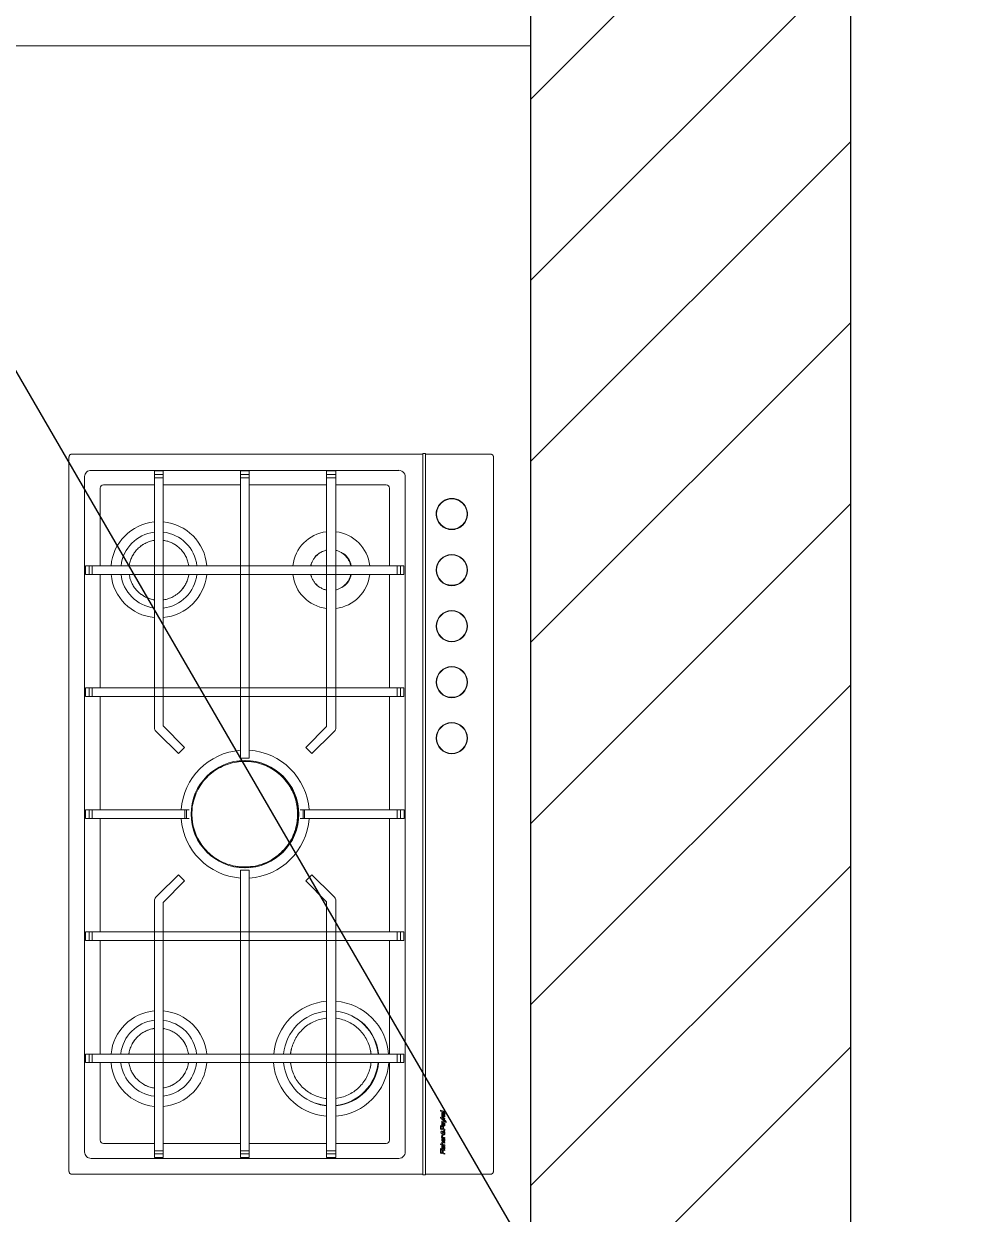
# Model space of a CAD drawing. Header units: millimetres. Extents: x 1680 to 166026, y 35966 to 91121.
# Drawn here: x 103136 to 104306, y 46859 to 48347 of the extents above; entities that cross this region are included whole.
import ezdxf

# ---------------------------------------------------------------- set-up
doc = ezdxf.new("R2010")
doc.units = ezdxf.units.MM
doc.linetypes.add('IMPORT-ACAD_ISO03W100', pattern=[762, 304.8, -457.2])
for name, color, linetype, lineweight in [('A-DETL-THIN', 151, 'Continuous', 18), ('A-GENM', 13, 'Continuous', 18), ('A-WALL', 255, 'Continuous', 18), ('A-WALL-PATT', 111, 'Continuous', 50), ('M-EQPM', 50, 'Continuous', 18)]:
    doc.layers.add(name, color=color, linetype=linetype, lineweight=lineweight)

# ---------------------------------------------------------------- blocks, each defined once
blk = doc.blocks.new('Generic Models 13 - Generic Models 1-333860-mebel yerləşmə planı')
at = {"layer": 'A-GENM', "color": 253, "linetype": 'IMPORT-ACAD_ISO03W100'}
blk.add_line((33844.5, -11569.8), (33224.5, -11569.8), dxfattribs=at)
blk = doc.blocks.new('BAr2 - BAr-333895-mebel yerləşmə planı')
at = {"layer": 'A-GENM', "color": 253, "linetype": 'IMPORT-ACAD_ISO03W100'}
blk.add_line((31544.5, -11569.8), (33844.5, -11569.8), dxfattribs=at)

msp = doc.modelspace()

# ---------------------------------------------------------------- hatches: boundary and pattern name
at = {"layer": 'A-WALL-PATT', "lineweight": 18}
h = msp.add_hatch(dxfattribs=at)
h.set_pattern_fill('FP_1', color=256, style=0, pattern_type=2)
h.set_pattern_definition([(45, (69924.02, 59888.87), (-113.1371, 113.1371), [])])
h.paths.add_polyline_path([(104168.5, 45899.1), (104168.5, 66299.1), (103768.5, 66299.1), (103768.5, 45899.1)], flags=0)

# ---------------------------------------------------------------- linework, layer by layer
at = {"ltscale": 20}
msp.add_line((86434.5, 76695), (110053.6, 35966.4), dxfattribs=at)
at = {"layer": 'A-DETL-THIN'}
msp.add_line((96908.5, 48319.1), (103768.5, 48319.1), dxfattribs=at)
at = {"layer": 'A-GENM', "color": 253, "linetype": 'IMPORT-ACAD_ISO03W100'}
for p, q in [((103661.6, 46987.7), (103656.4, 46989.1)), ((103656.4, 46989.1), (103656.4, 46988)), ((103656.4, 46988), (103661.6, 46986.6)), ((103661.6, 46986.6), (103661.6, 46987.7)), ((103656.4, 46980.4), (103659.3, 46979.6)), ((103656.4, 46979.4), (103656.4, 46980.4)), ((103656.4, 46979.4), (103661.6, 46978.1)), ((103658, 46982.9), (103659.7, 46980.9)), ((103658, 46981.5), (103658, 46982.9)), ((103659.3, 46980.1), (103658, 46981.5)), ((103661.9, 46976.5), (103658, 46978.8)), ((103658, 46978.8), (103658, 46977.7)), ((103661.1, 46975.9), (103658, 46977.7)), ((103661.1, 46975.9), (103658, 46975.6)), ((103658, 46975.6), (103658, 46974.4)), ((103658, 46974.4), (103661.5, 46974.9)), ((103659.8, 46972.8), (103658.9, 46973)), ((103661.6, 46973.5), (103659.1, 46974.1)), ((103659.3, 46980.1), (103659.3, 46979.6)), ((103659.4, 46985.6), (103659.4, 46983.6)), ((103659.7, 46980.9), (103661.6, 46982.3)), ((103660, 46983.5), (103660, 46986.5)), ((103661.6, 46980.9), (103660, 46980.2)), ((103660, 46979.4), (103660, 46980.2)), ((103661.6, 46979), (103660, 46979.4)), ((103660.5, 46986.6), (103660.5, 46985.4)), ((103661.6, 46972.4), (103660.8, 46972.7)), ((103661.5, 46974.9), (103661.5, 46975.9)), ((103661.6, 46982.3), (103661.6, 46980.9)), ((103661.6, 46978.1), (103661.6, 46979)), ((103661.6, 46972.4), (103661.6, 46973.5)), ((103662.6, 46974.1), (103663.4, 46973.9)), ((103656.4, 46965.5), (103656.4, 46969)), ((103661.6, 46964.1), (103656.4, 46965.5)), ((103657.2, 46966.5), (103657.2, 46968.1)), ((103657.2, 46966.5), (103659.1, 46966)), ((103658.9, 46970.2), (103658.9, 46971.3)), ((103659, 46961), (103660.2, 46962.4)), ((103659.1, 46966), (103659.1, 46967.8)), ((103660.7, 46962.1), (103659.2, 46960.2)), ((103659.4, 46957.1), (103659.4, 46958.1)), ((103659.5, 46962.6), (103659.7, 46963.4)), ((103659.7, 46963.4), (103660.6, 46962.9)), ((103659.9, 46965.8), (103659.9, 46967.8)), ((103661.6, 46965.3), (103659.9, 46965.8)), ((103660.6, 46962.9), (103661.2, 46963.8)), ((103661.7, 46963.3), (103661, 46962.6)), ((103661.2, 46963.8), (103661.7, 46963.3)), ((103661.6, 46964.1), (103661.6, 46965.3)), ((103658.6, 46946.7), (103656.4, 46947.3)), ((103656.4, 46947.3), (103656.4, 46946.2)), ((103656.4, 46946.2), (103661.6, 46944.8)), ((103658.5, 46955.9), (103657.7, 46956.2)), ((103657.7, 46955), (103657.7, 46956.2)), ((103657.7, 46955), (103661.6, 46954)), ((103661.6, 46948.9), (103658.6, 46949.7)), ((103658.9, 46944.1), (103658.9, 46945)), ((103661.6, 46955.1), (103659.4, 46955.7)), ((103659.4, 46953), (103659.4, 46951)), ((103661.6, 46945.9), (103659.4, 46946.5)), ((103659.8, 46948.3), (103661.6, 46947.8)), ((103660, 46950.9), (103660, 46954)), ((103660.5, 46954), (103660.5, 46952.8)), ((103661.6, 46954), (103661.6, 46955.1)), ((103661.6, 46947.8), (103661.6, 46948.9)), ((103661.6, 46945.9), (103661.6, 46944.8)), ((103657.1, 46941), (103656.4, 46941.2)), ((103656.4, 46941.2), (103656.4, 46940.1)), ((103657.1, 46939.9), (103656.4, 46940.1)), ((103657.2, 46939.5), (103656.4, 46939.8)), ((103656.4, 46939.8), (103656.4, 46935.5)), ((103656.4, 46935.5), (103661.6, 46934.1)), ((103657.1, 46939.9), (103657.1, 46941)), ((103657.2, 46936.5), (103657.2, 46939.5)), ((103658.6, 46936.1), (103657.2, 46936.5)), ((103661.6, 46939.8), (103658, 46940.8)), ((103658, 46940.8), (103658, 46939.7)), ((103658, 46939.7), (103661.6, 46938.7)), ((103659.5, 46938.8), (103658.6, 46939)), ((103658.6, 46939), (103658.6, 46936.1)), ((103659.5, 46935.9), (103659.5, 46938.8)), ((103661.6, 46935.3), (103659.5, 46935.9)), ((103660.5, 46940.5), (103660.6, 46941.3)), ((103661.6, 46938.7), (103661.6, 46939.8)), ((103661.6, 46934.1), (103661.6, 46935.3))]:
    msp.add_line(p, q, dxfattribs=at)
for centre, radius, start, end in [((103659.9, 46972.2), 1.3, 139.1601, 220.8399), ((103658.7, 46958.5), 4.21, 69.5508, 78.8631), ((103659.9, 46948.2), 2.01, 131.3857, 228.5902), ((103659.6, 46947.4), 0.923, 75.1576, 255.1697), ((103659.9, 46942.3), 1.23, 304.3054, 353.6946)]:
    msp.add_arc(centre, radius, start, end, dxfattribs=at)
for points, knots in [([(103660, 46986.5), (103659.5, 46986.7), (103658.9, 46986.8), (103658.5, 46986.7), (103658.1, 46986.5), (103658, 46986), (103657.9, 46985.4), (103657.9, 46984.6), (103658, 46984), (103658.2, 46983.3), (103658.5, 46982.9), (103659.2, 46982.6), (103660.1, 46982.3), (103660.9, 46982.3), (103661.4, 46982.6), (103661.7, 46983.6), (103661.7, 46984.7), (103661.5, 46985.6), (103661.1, 46986.1)], [0, 0, 0, 0, 0.00166687, 0.00324154, 0.00470737, 0.00639344, 0.00848995, 0.01073866, 0.01299825, 0.01500779, 0.01717043, 0.01959079, 0.02231519, 0.02485556, 0.02761068, 0.03065733, 0.03407159, 0.03697849, 0.03697849, 0.03697849, 0.03697849]), ([(103658.9, 46970.2), (103658.3, 46970.5), (103658, 46971.3), (103657.9, 46972.1), (103657.9, 46973), (103658.1, 46973.7), (103658.4, 46974.1), (103659.1, 46974.1)], [0, 0, 0, 0, 0.00260323, 0.0054598, 0.00812035, 0.01044851, 0.01262372, 0.01262372, 0.01262372, 0.01262372]), ([(103659.4, 46983.6), (103659.1, 46983.7), (103658.9, 46983.8), (103658.6, 46984), (103658.5, 46984.6), (103658.5, 46985.1), (103658.6, 46985.4), (103658.7, 46985.6), (103659, 46985.7), (103659.4, 46985.6)], [0, 0, 0, 0, 0.000995007, 0.002217353, 0.003706201, 0.005198005, 0.006421845, 0.007462705, 0.008554105, 0.008554105, 0.008554105, 0.008554105]), ([(103660.8, 46972.7), (103661.2, 46972.4), (103661.5, 46972.1), (103661.6, 46971.5), (103661.7, 46970.7), (103661.6, 46970), (103661.3, 46969.6), (103660.8, 46969.4), (103660.1, 46969.6), (103659.7, 46970.1), (103659.4, 46970.7), (103659.4, 46971.5), (103659.4, 46972.4), (103659.8, 46972.8)], [0, 0, 0, 0, 0.00170615, 0.00368087, 0.00594742, 0.00812611, 0.01007486, 0.01202866, 0.01403738, 0.01622946, 0.01846476, 0.0210453, 0.02347376, 0.02347376, 0.02347376, 0.02347376]), ([(103660, 46972.4), (103659.9, 46971.8), (103660, 46971.2), (103660.2, 46970.8), (103660.5, 46970.6), (103660.9, 46970.8)], [0, 0, 0, 0, 0.001810254, 0.003412592, 0.004892411, 0.004892411, 0.004892411, 0.004892411]), ([(103660, 46983.5), (103660.4, 46983.3), (103660.7, 46983.4), (103660.9, 46983.6), (103661, 46984.2), (103661, 46984.8), (103660.7, 46985.3), (103660.5, 46985.4)], [0, 0, 0, 0, 0.001208462, 0.00259624, 0.004317218, 0.006253082, 0.007770716, 0.007770716, 0.007770716, 0.007770716]), ([(103660.9, 46970.8), (103661.3, 46971.7), (103660.9, 46972.4), (103660.3, 46972.7), (103660, 46972.4)], [0, 0, 0, 0, 0.002638041, 0.004708433, 0.004708433, 0.004708433, 0.004708433]), ([(103659.9, 46967.8), (103659.9, 46968.8), (103659.6, 46969.5), (103658.9, 46970), (103658.1, 46970.3), (103657.3, 46970.4), (103656.5, 46970.2), (103656.4, 46969)], [0, 0, 0, 0, 0.00280013, 0.00553078, 0.00834397, 0.01105808, 0.0140877, 0.0140877, 0.0140877, 0.0140877]), ([(103659, 46961), (103659, 46961.4), (103658.9, 46961.8), (103658.8, 46962.3), (103658.7, 46962.7), (103658.3, 46963), (103657.7, 46963.1), (103657.4, 46963.1), (103657.1, 46962.9), (103657, 46962.6), (103656.9, 46962.1), (103656.9, 46961.6), (103656.9, 46960.9), (103657.1, 46960.4), (103657.3, 46959.9), (103657.8, 46959.6), (103658.2, 46959.5), (103658.8, 46959.7), (103658.9, 46959.8), (103659, 46959.5), (103659.2, 46958.9), (103659.5, 46958.6), (103660, 46958.3)], [0, 0, 0, 0, 0.00144273, 0.00284938, 0.00433764, 0.00595354, 0.00743504, 0.00882402, 0.00991654, 0.01127461, 0.01282509, 0.01471409, 0.01664894, 0.01856912, 0.02033644, 0.02195907, 0.0237296, 0.02512356, 0.0264622, 0.02766896, 0.02925245, 0.03107374, 0.03107374, 0.03107374, 0.03107374]), ([(103657.2, 46968.1), (103657.3, 46968.7), (103657.5, 46969), (103657.8, 46969), (103658.3, 46968.9), (103659.1, 46968.7), (103659.1, 46967.8)], [0, 0, 0, 0, 0.001357423, 0.002620336, 0.004375869, 0.006732232, 0.006732232, 0.006732232, 0.006732232]), ([(103658.5, 46955.9), (103658.2, 46956.4), (103658, 46957), (103658, 46957.7), (103658.5, 46958.2), (103659, 46958.2), (103659.4, 46958.1)], [0, 0, 0, 0, 0.002147923, 0.004368067, 0.006386307, 0.008117093, 0.008117093, 0.008117093, 0.008117093]), ([(103659.4, 46955.7), (103659, 46955.8), (103658.7, 46956.3), (103658.7, 46956.6), (103658.7, 46956.9), (103659, 46957.1), (103659.4, 46957.1)], [0, 0, 0, 0, 0.001428068, 0.002743462, 0.003918682, 0.005082479, 0.005082479, 0.005082479, 0.005082479]), ([(103659.2, 46960.2), (103659.3, 46959.7), (103659.4, 46959.4), (103659.6, 46959.2), (103660.1, 46959), (103660.5, 46958.9), (103660.8, 46958.9), (103661.1, 46959.1), (103661.2, 46959.4), (103661.3, 46960.4), (103661.2, 46961.8), (103660.7, 46962.1)], [0, 0, 0, 0, 0.00130303, 0.0025985, 0.00399029, 0.00529574, 0.00638137, 0.00741962, 0.00927282, 0.01228446, 0.01551349, 0.01551349, 0.01551349, 0.01551349]), ([(103660, 46958.3), (103661.1, 46958.2), (103661.4, 46958.5), (103661.6, 46959), (103661.7, 46959.7), (103661.7, 46960.7), (103661.5, 46961.9), (103661, 46962.6)], [0, 0, 0, 0, 0.00222857, 0.00410109, 0.00650482, 0.00970937, 0.01299067, 0.01299067, 0.01299067, 0.01299067]), ([(103658.9, 46945), (103658.6, 46945), (103658.3, 46945), (103658.1, 46944.9), (103657.9, 46944.5), (103657.8, 46944.1), (103657.8, 46943.3), (103657.9, 46942.4), (103658, 46941.9), (103658.1, 46941.5), (103658.4, 46941.2), (103658.8, 46941), (103659.1, 46940.9)], [0, 0, 0, 0, 0.000936, 0.00197209, 0.00313911, 0.00490782, 0.00721327, 0.00961908, 0.01158004, 0.01304748, 0.01442254, 0.01570319, 0.01570319, 0.01570319, 0.01570319]), ([(103660, 46954), (103659.5, 46954.1), (103658.9, 46954.2), (103658.5, 46954.1), (103658.1, 46953.9), (103658, 46953.4), (103657.9, 46952.8), (103657.9, 46952), (103658, 46951.4), (103658.2, 46950.8), (103658.5, 46950.3), (103659.2, 46950), (103660.1, 46949.7), (103660.9, 46949.7), (103661.4, 46950), (103661.7, 46951), (103661.7, 46952.1), (103661.5, 46953), (103661.1, 46953.5)], [0, 0, 0, 0, 0.00166687, 0.00324154, 0.00470737, 0.00639344, 0.00848995, 0.01073866, 0.01299825, 0.01500779, 0.01717043, 0.01959079, 0.02231519, 0.02485556, 0.02761068, 0.03065733, 0.03407159, 0.03697849, 0.03697849, 0.03697849, 0.03697849]), ([(103659.4, 46951), (103659.1, 46951.1), (103658.9, 46951.2), (103658.6, 46951.5), (103658.5, 46952), (103658.5, 46952.5), (103658.6, 46952.8), (103658.7, 46953.1), (103659, 46953.1), (103659.4, 46953)], [0, 0, 0, 0, 0.000995007, 0.002217353, 0.003706201, 0.005198005, 0.006421845, 0.007462705, 0.008554105, 0.008554105, 0.008554105, 0.008554105]), ([(103660.5, 46940.5), (103660.8, 46940.4), (103661.1, 46940.4), (103661.3, 46940.6), (103661.5, 46941), (103661.6, 46941.9), (103661.6, 46942.9), (103661.6, 46943.8), (103661.1, 46944.5), (103660.4, 46944.8), (103659.8, 46944.8), (103659.5, 46944.2), (103659.3, 46943), (103659.3, 46942.2), (103659.1, 46941.9), (103658.7, 46942), (103658.5, 46942.6), (103658.5, 46943.4), (103658.9, 46944.1)], [0, 0, 0, 0, 0.00101555, 0.00209891, 0.00386504, 0.0063921, 0.00949688, 0.01255713, 0.01531814, 0.01770141, 0.01985043, 0.02252504, 0.025385, 0.02802835, 0.02978801, 0.03140332, 0.03339126, 0.03577395, 0.03577395, 0.03577395, 0.03577395]), ([(103659.1, 46940.9), (103659.5, 46940.8), (103659.7, 46940.9), (103659.9, 46941.1), (103660, 46941.5), (103660.1, 46942), (103660.1, 46942.6), (103660.2, 46943.2), (103660.2, 46943.4), (103660.5, 46943.5), (103660.8, 46943.5), (103661, 46943.2), (103661.1, 46942.9), (103661.1, 46942.2)], [0, 0, 0, 0, 0.00103198, 0.00202846, 0.00340252, 0.00511232, 0.0070196, 0.0085608, 0.00974536, 0.01062946, 0.01164759, 0.01272299, 0.01426813, 0.01426813, 0.01426813, 0.01426813]), ([(103660, 46950.9), (103660.4, 46950.8), (103660.7, 46950.8), (103660.9, 46951), (103661, 46951.6), (103661, 46952.2), (103660.7, 46952.7), (103660.5, 46952.8)], [0, 0, 0, 0, 0.001208462, 0.00259624, 0.004317218, 0.006253082, 0.007770716, 0.007770716, 0.007770716, 0.007770716])]:
    msp.add_open_spline(points, degree=3, knots=knots, dxfattribs=at)
for points, degree in [([(103661.1, 46986.1), (103660.5, 46986.6)], 1), ([(103662.1, 46975.3), (103661.5, 46975.9)], 1), ([(103663.4, 46973.9), (103663.4, 46974.8), (103663, 46975.8), (103661.9, 46976.5)], 3), ([(103662.6, 46974.1), (103662.6, 46974.6), (103662.1, 46975.3)], 2), ([(103661.1, 46953.5), (103660.5, 46954)], 1)]:
    msp.add_open_spline(points, degree=degree, dxfattribs=at)
at = {"layer": 'A-WALL', "lineweight": 30}
for p, q in [((104168.5, 45499.1), (104168.5, 66699.1)), ((103768.5, 57039.1), (103768.5, 45899.1))]:
    msp.add_line(p, q, dxfattribs=at)
at = {"layer": 'M-EQPM'}
for p, q in [((103192.4, 47805.1), (103192.4, 46913.1)), ((103634.4, 47809.1), (103196.4, 47809.1)), ((103637.4, 47809.6), (103634.4, 47809.6)), ((103634.4, 47809.6), (103637.4, 47809.6)), ((103634.4, 47808.9), (103634.4, 47809.6)), ((103634.4, 47809.1), (103634.4, 47808.9)), ((103634.4, 47808.9), (103634.4, 47808.1)), ((103634.4, 47808.1), (103634.4, 46910.1)), ((103637.4, 47809.6), (103637.4, 47808.9)), ((103718.4, 47809.1), (103637.4, 47809.1)), ((103637.4, 47808.9), (103637.4, 47809.1)), ((103637.4, 47808.1), (103637.4, 47808.9)), ((103637.4, 46910.1), (103637.4, 47808.1)), ((103722.4, 46913.1), (103722.4, 47805.1)), ((103211.9, 47781), (103211.9, 46936.9)), ((103604.3, 47788.7), (103220.1, 47788.7)), ((103299, 47783.4), (103299, 47788)), ((103309.9, 47788), (103299, 47788)), ((103299, 47779.5), (103299, 47783.4)), ((103309.9, 47783.4), (103299, 47783.4)), ((103299, 47779.5), (103299, 47467.1)), ((103309.9, 47779.5), (103299, 47779.5)), ((103309.9, 47788), (103309.9, 47783.4)), ((103309.9, 47783.4), (103309.9, 47779.5)), ((103309.9, 47477.1), (103309.9, 47779.5)), ((103406.5, 47783.4), (103406.5, 47788)), ((103417.4, 47788), (103406.5, 47788)), ((103406.5, 47779.5), (103406.5, 47783.4)), ((103417.4, 47783.4), (103406.5, 47783.4)), ((103406.5, 47429.1), (103406.5, 47779.5)), ((103417.4, 47779.5), (103406.5, 47779.5)), ((103417.4, 47788), (103417.4, 47783.4)), ((103417.4, 47783.4), (103417.4, 47779.5)), ((103417.4, 47779.5), (103417.4, 47429.1)), ((103514, 47783.4), (103514, 47788)), ((103525.6, 47788), (103514, 47788)), ((103514, 47779.5), (103514, 47783.4)), ((103525.6, 47783.4), (103514, 47783.4)), ((103525.6, 47779.5), (103514, 47779.5)), ((103514, 47779.5), (103514, 47477.1)), ((103525.6, 47788), (103525.6, 47783.4)), ((103525.6, 47783.4), (103525.6, 47779.5)), ((103525.6, 47467.1), (103525.6, 47779.5)), ((103612.1, 46939.4), (103612.1, 47778.6)), ((103231.5, 47669.4), (103231.5, 47766.5)), ((103235.4, 47770.4), (103299, 47770.4)), ((103309.9, 47770.4), (103406.5, 47770.4)), ((103417.4, 47770.4), (103514, 47770.4)), ((103525.6, 47770.4), (103588.5, 47770.4)), ((103592.4, 47766.5), (103592.4, 47669.4)), ((103213, 47669.4), (103217.6, 47669.4)), ((103213, 47669.4), (103213, 47658.7)), ((103217.6, 47658.7), (103213, 47658.7)), ((103217.6, 47669.4), (103221.4, 47669.4)), ((103217.6, 47658.7), (103217.6, 47669.4)), ((103221.4, 47658.7), (103217.6, 47658.7)), ((103221.4, 47669.4), (103409.5, 47669.4)), ((103221.4, 47669.4), (103221.4, 47658.7)), ((103409.5, 47658.7), (103221.4, 47658.7)), ((103231.5, 47517), (103231.5, 47658.7)), ((103409.5, 47669.4), (103602.3, 47669.4)), ((103602.3, 47658.7), (103409.5, 47658.7)), ((103592.4, 47658.7), (103592.4, 47517)), ((103602.3, 47669.4), (103606.2, 47669.4)), ((103602.3, 47669.4), (103602.3, 47658.7)), ((103606.2, 47658.7), (103602.3, 47658.7)), ((103606.2, 47669.4), (103610.7, 47669.4)), ((103606.2, 47669.4), (103606.2, 47658.7)), ((103610.7, 47658.7), (103606.2, 47658.7)), ((103610.7, 47669.4), (103610.7, 47658.7)), ((103213, 47517), (103217.6, 47517)), ((103213, 47517), (103213, 47506.1)), ((103217.6, 47517), (103221.4, 47517)), ((103217.6, 47506.1), (103217.6, 47517)), ((103221.4, 47517), (103409.5, 47517)), ((103221.4, 47517), (103221.4, 47506.1)), ((103409.5, 47517), (103602.3, 47517)), ((103602.3, 47517), (103606.2, 47517)), ((103602.3, 47517), (103602.3, 47506.1)), ((103606.2, 47517), (103610.7, 47517)), ((103606.2, 47517), (103606.2, 47506.1)), ((103610.7, 47517), (103610.7, 47506.1)), ((103217.6, 47506.1), (103213, 47506.1)), ((103221.4, 47506.1), (103217.6, 47506.1)), ((103409.5, 47506.1), (103221.4, 47506.1)), ((103231.5, 47364.6), (103231.5, 47506.1)), ((103602.3, 47506.1), (103409.5, 47506.1)), ((103592.4, 47506.1), (103592.4, 47364.6)), ((103606.2, 47506.1), (103602.3, 47506.1)), ((103610.7, 47506.1), (103606.2, 47506.1)), ((103300.8, 47462.9), (103303.4, 47460.2)), ((103309.9, 47469.4), (103309.9, 47477.1)), ((103336.7, 47442.3), (103309.9, 47469.4)), ((103514, 47468.5), (103488.1, 47442.3)), ((103514, 47477.1), (103514, 47468.5)), ((103521.4, 47460.2), (103524, 47462.9)), ((103303.4, 47460.2), (103329.1, 47434.7)), ((103495.7, 47434.7), (103521.4, 47460.2)), ((103329.1, 47434.7), (103336.7, 47442.3)), ((103488.1, 47442.3), (103495.7, 47434.7)), ((103406.5, 47429), (103406.5, 47429.1)), ((103406.5, 47429.1), (103417.4, 47429.1)), ((103417.4, 47429), (103406.5, 47429)), ((103417.4, 47429.1), (103417.4, 47429)), ((103213, 47364.6), (103217.6, 47364.6)), ((103213, 47353.6), (103213, 47364.6)), ((103217.6, 47364.6), (103221.4, 47364.6)), ((103217.6, 47353.6), (103217.6, 47364.6)), ((103221.4, 47364.6), (103337.1, 47364.6)), ((103221.4, 47364.6), (103221.4, 47353.6)), ((103337.1, 47364.6), (103339.1, 47364.6)), ((103337.1, 47353.6), (103337.1, 47364.6)), ((103339.1, 47364.6), (103342.6, 47364.6)), ((103339.1, 47353.6), (103339.1, 47364.6)), ((103481.2, 47364.6), (103484.7, 47364.6)), ((103484.7, 47364.6), (103486.6, 47364.6)), ((103484.7, 47353.6), (103484.7, 47364.6)), ((103486.6, 47364.6), (103602.3, 47364.6)), ((103486.6, 47353.6), (103486.6, 47364.6)), ((103602.3, 47364.6), (103606.2, 47364.6)), ((103602.3, 47353.6), (103602.3, 47364.6)), ((103606.2, 47364.6), (103610.8, 47364.6)), ((103606.2, 47353.6), (103606.2, 47364.6)), ((103610.8, 47353.6), (103610.8, 47364.6)), ((103217.6, 47353.6), (103213, 47353.6)), ((103221.4, 47353.6), (103217.6, 47353.6)), ((103337.1, 47353.6), (103221.4, 47353.6)), ((103231.5, 47212), (103231.5, 47353.6)), ((103339.1, 47353.6), (103337.1, 47353.6)), ((103342.6, 47353.6), (103339.1, 47353.6)), ((103484.7, 47353.6), (103481.2, 47353.6)), ((103486.6, 47353.6), (103484.7, 47353.6)), ((103602.3, 47353.6), (103486.6, 47353.6)), ((103592.4, 47353.6), (103592.4, 47212)), ((103606.2, 47353.6), (103602.3, 47353.6)), ((103610.8, 47353.6), (103606.2, 47353.6)), ((103406.5, 47289.1), (103406.5, 47289.1)), ((103406.5, 46938.6), (103406.5, 47289.1)), ((103417.4, 47289.1), (103406.5, 47289.1)), ((103406.5, 47289.1), (103417.4, 47289.1)), ((103417.4, 47289.1), (103417.4, 46938.6)), ((103417.4, 47289.1), (103417.4, 47289.1)), ((103329.1, 47283.4), (103303.4, 47257.9)), ((103309.9, 47248.7), (103336.7, 47275.8)), ((103336.7, 47275.8), (103329.1, 47283.4)), ((103495.7, 47283.4), (103488.1, 47275.8)), ((103488.1, 47275.8), (103514, 47249.6)), ((103521.4, 47257.9), (103495.7, 47283.4)), ((103303.4, 47257.9), (103300.8, 47255.2)), ((103524, 47255.2), (103521.4, 47257.9)), ((103299, 47251), (103299, 46938.6)), ((103309.9, 47241), (103309.9, 47248.7)), ((103309.9, 46938.6), (103309.9, 47241)), ((103514, 47249.6), (103514, 47241)), ((103514, 47241), (103514, 46938.6)), ((103525.6, 46938.6), (103525.6, 47251)), ((103213, 47212), (103217.6, 47212)), ((103213, 47201.1), (103213, 47212)), ((103217.6, 47212), (103221.4, 47212)), ((103217.6, 47212), (103217.6, 47201.1)), ((103221.4, 47212), (103409.5, 47212)), ((103221.4, 47201.1), (103221.4, 47212)), ((103409.5, 47212), (103602.3, 47212)), ((103602.3, 47212), (103606.2, 47212)), ((103602.3, 47201.1), (103602.3, 47212)), ((103606.2, 47212), (103610.7, 47212)), ((103606.2, 47201.1), (103606.2, 47212)), ((103610.7, 47201.1), (103610.7, 47212)), ((103217.6, 47201.1), (103213, 47201.1)), ((103221.4, 47201.1), (103217.6, 47201.1)), ((103409.5, 47201.1), (103221.4, 47201.1)), ((103231.5, 47059.4), (103231.5, 47201.1)), ((103602.3, 47201.1), (103409.5, 47201.1)), ((103592.4, 47201.1), (103592.4, 47059.4)), ((103606.2, 47201.1), (103602.3, 47201.1)), ((103610.7, 47201.1), (103606.2, 47201.1)), ((103213, 47059.4), (103217.6, 47059.4)), ((103213, 47048.7), (103213, 47059.4)), ((103217.6, 47048.7), (103213, 47048.7)), ((103217.6, 47059.4), (103221.4, 47059.4)), ((103217.6, 47059.4), (103217.6, 47048.7)), ((103221.4, 47048.7), (103217.6, 47048.7)), ((103221.4, 47059.4), (103409.5, 47059.4)), ((103221.4, 47048.7), (103221.4, 47059.4)), ((103409.5, 47048.7), (103221.4, 47048.7)), ((103231.5, 46951.7), (103231.5, 47048.7)), ((103409.5, 47059.4), (103602.3, 47059.4)), ((103602.3, 47048.7), (103409.5, 47048.7)), ((103592.4, 47048.7), (103592.4, 46951.7)), ((103602.3, 47059.4), (103606.2, 47059.4)), ((103602.3, 47048.7), (103602.3, 47059.4)), ((103606.2, 47048.7), (103602.3, 47048.7)), ((103606.2, 47059.4), (103610.7, 47059.4)), ((103606.2, 47048.7), (103606.2, 47059.4)), ((103610.7, 47048.7), (103606.2, 47048.7)), ((103610.7, 47048.7), (103610.7, 47059.4)), ((103299, 46947.7), (103235.4, 46947.7)), ((103406.5, 46947.7), (103309.9, 46947.7)), ((103514, 46947.7), (103417.4, 46947.7)), ((103588.5, 46947.7), (103525.6, 46947.7)), ((103220.1, 46928.9), (103604.2, 46928.9)), ((103299, 46938.6), (103309.9, 46938.6)), ((103299, 46934.7), (103299, 46938.6)), ((103299, 46930.1), (103299, 46934.7)), ((103299, 46934.7), (103309.9, 46934.7)), ((103299, 46930.1), (103309.9, 46930.1)), ((103309.9, 46938.6), (103309.9, 46934.7)), ((103309.9, 46934.7), (103309.9, 46930.1)), ((103406.5, 46934.7), (103406.5, 46938.6)), ((103406.5, 46938.6), (103417.4, 46938.6)), ((103406.5, 46930.1), (103406.5, 46934.7)), ((103406.5, 46934.7), (103417.4, 46934.7)), ((103406.5, 46930.1), (103417.4, 46930.1)), ((103417.4, 46938.6), (103417.4, 46934.7)), ((103417.4, 46934.7), (103417.4, 46930.1)), ((103514, 46934.7), (103514, 46938.6)), ((103514, 46938.6), (103525.6, 46938.6)), ((103514, 46930.1), (103514, 46934.7)), ((103514, 46934.7), (103525.6, 46934.7)), ((103514, 46930.1), (103525.6, 46930.1)), ((103525.6, 46938.6), (103525.6, 46934.7)), ((103525.6, 46934.7), (103525.6, 46930.1)), ((103196.4, 46909.1), (103634.4, 46909.1)), ((103634.4, 46910.1), (103634.4, 46909.3)), ((103634.4, 46909.3), (103634.4, 46909.1)), ((103634.4, 46908.6), (103634.4, 46909.3)), ((103634.4, 46908.6), (103637.4, 46908.6)), ((103637.4, 46908.6), (103634.4, 46908.6)), ((103637.4, 46909.3), (103637.4, 46910.1)), ((103637.4, 46909.1), (103637.4, 46909.3)), ((103637.4, 46909.3), (103637.4, 46908.6)), ((103637.4, 46909.1), (103718.4, 46909.1))]:
    msp.add_line(p, q, dxfattribs=at)
at = {"layer": 'M-EQPM', "flags": 128}
for points in [[(103298.8, 47701.2), (103297.3, 47700.9), (103295.9, 47700.6), (103294.4, 47700.2), (103293, 47699.7), (103291.6, 47699.2), (103290.2, 47698.7), (103288.8, 47698.1), (103287.4, 47697.4), (103286.1, 47696.7), (103284.8, 47695.9), (103283.6, 47695.1), (103282.3, 47694.2), (103281.2, 47693.3), (103280, 47692.3), (103278.9, 47691.3), (103277.8, 47690.3), (103276.8, 47689.2), (103275.8, 47688), (103274.9, 47686.8), (103274, 47685.6), (103273.2, 47684.4), (103272.4, 47683.1), (103271.6, 47681.8), (103271, 47680.4), (103270.3, 47679.1), (103269.8, 47677.7), (103269.2, 47676.3), (103268.8, 47674.8), (103268.4, 47673.4), (103268, 47671.9), (103267.7, 47670.4), (103267.6, 47669.4)], [(103342, 47669.6), (103341.7, 47671.1), (103341.4, 47672.6), (103341, 47674.1), (103340.6, 47675.5), (103340.1, 47676.9), (103339.6, 47678.3), (103339, 47679.7), (103338.3, 47681.1), (103337.6, 47682.4), (103336.9, 47683.7), (103336.1, 47684.9), (103335.2, 47686.2), (103334.3, 47687.4), (103333.3, 47688.5), (103332.3, 47689.7), (103331.3, 47690.7), (103330.2, 47691.8), (103329.1, 47692.8), (103327.9, 47693.7), (103326.7, 47694.6), (103325.5, 47695.5), (103324.2, 47696.3), (103322.9, 47697), (103321.5, 47697.7), (103320.2, 47698.4), (103318.8, 47699), (103317.4, 47699.5), (103316, 47700), (103314.5, 47700.4), (103313.1, 47700.7), (103311.6, 47701), (103310.1, 47701.3)], [(103514, 47689), (103513.3, 47688.8), (103512.3, 47688.6), (103511.4, 47688.3), (103510.4, 47687.9), (103509.4, 47687.5), (103508.5, 47687.1), (103507.6, 47686.7), (103506.7, 47686.2), (103505.8, 47685.7), (103505, 47685.1), (103504.1, 47684.5), (103503.3, 47683.9), (103502.6, 47683.2), (103501.8, 47682.5), (103501.1, 47681.8), (103500.4, 47681.1), (103499.7, 47680.3), (103499.1, 47679.5), (103498.5, 47678.7), (103497.9, 47677.8), (103497.4, 47677), (103496.9, 47676.1), (103496.4, 47675.2), (103496, 47674.2), (103495.6, 47673.3), (103495.3, 47672.3), (103494.9, 47671.4), (103494.7, 47670.4), (103494.4, 47669.4)], [(103544.2, 47669.8), (103544, 47670.8), (103543.7, 47671.8), (103543.3, 47672.8), (103543, 47673.7), (103542.6, 47674.7), (103542.1, 47675.6), (103541.6, 47676.5), (103541.1, 47677.4), (103540.6, 47678.2), (103540, 47679.1), (103539.4, 47679.9), (103538.7, 47680.7), (103538, 47681.4), (103537.3, 47682.2), (103536.6, 47682.9), (103535.8, 47683.5), (103535, 47684.2), (103534.2, 47684.8), (103533.4, 47685.4), (103532.5, 47685.9), (103531.6, 47686.4), (103530.7, 47686.9), (103529.8, 47687.3), (103528.9, 47687.7), (103527.9, 47688.1), (103526.9, 47688.4), (103526, 47688.7)], [(103267.6, 47658.5), (103267.9, 47657), (103268.2, 47655.5), (103268.6, 47654.1), (103269, 47652.6), (103269.5, 47651.2), (103270, 47649.8), (103270.6, 47648.4), (103271.3, 47647.1), (103272, 47645.7), (103272.7, 47644.4), (103273.5, 47643.2), (103274.4, 47641.9), (103275.3, 47640.7), (103276.3, 47639.6), (103277.3, 47638.4), (103278.3, 47637.4), (103279.4, 47636.3), (103280.5, 47635.3), (103281.7, 47634.4), (103282.9, 47633.5), (103284.1, 47632.6), (103285.4, 47631.8), (103286.7, 47631.1), (103288.1, 47630.4), (103289.4, 47629.7), (103290.8, 47629.2), (103292.2, 47628.6), (103293.6, 47628.2), (103295.1, 47627.7), (103296.5, 47627.4), (103298, 47627.1), (103299, 47626.9)], [(103309.9, 47626.8), (103310.8, 47626.9), (103312.3, 47627.2), (103313.7, 47627.5), (103315.2, 47627.9), (103316.6, 47628.4), (103318, 47628.9), (103319.4, 47629.4), (103320.8, 47630), (103322.2, 47630.7), (103323.5, 47631.4), (103324.8, 47632.2), (103326, 47633), (103327.3, 47633.9), (103328.4, 47634.8), (103329.6, 47635.8), (103330.7, 47636.8), (103331.8, 47637.9), (103332.8, 47639), (103333.8, 47640.1), (103334.7, 47641.3), (103335.6, 47642.5), (103336.4, 47643.7), (103337.2, 47645), (103338, 47646.3), (103338.6, 47647.7), (103339.3, 47649), (103339.8, 47650.4), (103340.4, 47651.8), (103340.8, 47653.3), (103341.2, 47654.7), (103341.6, 47656.2), (103341.9, 47657.7), (103342, 47658.7)], [(103494.5, 47658.3), (103494.8, 47657.3), (103495.1, 47656.3), (103495.4, 47655.3), (103495.8, 47654.4), (103496.2, 47653.4), (103496.6, 47652.5), (103497.1, 47651.6), (103497.6, 47650.7), (103498.2, 47649.9), (103498.8, 47649), (103499.4, 47648.2), (103500, 47647.4), (103500.7, 47646.7), (103501.4, 47646), (103502.1, 47645.3), (103502.9, 47644.6), (103503.7, 47643.9), (103504.5, 47643.3), (103505.4, 47642.7), (103506.2, 47642.2), (103507.1, 47641.7), (103508, 47641.2), (103508.9, 47640.8), (103509.9, 47640.4), (103510.8, 47640), (103511.8, 47639.7), (103512.8, 47639.4), (103513.8, 47639.2)], [(103525.6, 47639.3), (103526.4, 47639.5), (103527.4, 47639.9), (103528.4, 47640.2), (103529.3, 47640.6), (103530.2, 47641), (103531.1, 47641.4), (103532, 47641.9), (103532.9, 47642.5), (103533.8, 47643), (103534.6, 47643.6), (103535.4, 47644.2), (103536.2, 47644.9), (103536.9, 47645.6), (103537.7, 47646.3), (103538.4, 47647), (103539, 47647.8), (103539.7, 47648.6), (103540.3, 47649.4), (103540.8, 47650.3), (103541.4, 47651.1), (103541.9, 47652), (103542.3, 47652.9), (103542.8, 47653.9), (103543.1, 47654.8), (103543.5, 47655.8), (103543.8, 47656.7), (103544.1, 47657.7), (103544.3, 47658.7)], [(103411.9, 47425.1), (103409.2, 47425), (103406.6, 47424.9), (103404, 47424.6), (103401.4, 47424.2), (103398.8, 47423.8), (103396.2, 47423.2), (103393.6, 47422.5), (103391.1, 47421.7), (103388.6, 47420.9), (103386.2, 47419.9), (103383.7, 47418.8), (103381.4, 47417.6), (103379.1, 47416.4), (103376.8, 47415), (103374.6, 47413.6), (103372.4, 47412), (103370.4, 47410.4), (103368.3, 47408.7), (103366.4, 47406.9), (103364.5, 47405.1), (103362.7, 47403.1), (103361, 47401.1), (103359.3, 47399.1), (103357.8, 47396.9), (103356.3, 47394.7), (103354.9, 47392.5), (103353.6, 47390.2), (103352.4, 47387.8), (103351.3, 47385.4), (103350.3, 47383), (103349.4, 47380.5), (103348.6, 47378), (103347.9, 47375.4), (103347.3, 47372.9), (103346.8, 47370.3), (103346.4, 47367.7), (103346.1, 47365), (103345.9, 47362.4), (103345.8, 47359.8), (103345.9, 47357.1), (103346, 47354.5), (103346.2, 47351.9), (103346.6, 47349.2), (103347, 47346.6), (103347.6, 47344.1), (103348.2, 47341.5), (103349, 47339), (103349.8, 47336.5), (103350.8, 47334), (103351.8, 47331.6), (103353, 47329.2), (103354.2, 47326.9), (103355.6, 47324.6), (103357, 47322.4), (103358.5, 47320.2), (103360.1, 47318.1), (103361.8, 47316.1), (103363.5, 47314.1), (103365.4, 47312.2), (103367.3, 47310.4), (103369.3, 47308.6), (103371.3, 47307), (103373.4, 47305.4), (103375.6, 47303.9), (103377.8, 47302.5), (103380.1, 47301.2), (103382.5, 47299.9), (103384.9, 47298.8), (103387.3, 47297.8), (103389.8, 47296.8), (103392.3, 47296), (103394.8, 47295.3), (103397.4, 47294.6), (103399.9, 47294.1), (103402.6, 47293.7), (103405.2, 47293.4), (103407.8, 47293.2), (103410.4, 47293), (103411.9, 47293)], [(103411.9, 47293), (103414.5, 47293.1), (103417.2, 47293.2), (103419.8, 47293.5), (103422.4, 47293.9), (103425, 47294.3), (103427.6, 47294.9), (103430.1, 47295.6), (103432.6, 47296.4), (103435.1, 47297.3), (103437.6, 47298.2), (103440, 47299.3), (103442.4, 47300.5), (103444.7, 47301.8), (103446.9, 47303.1), (103449.2, 47304.6), (103451.3, 47306.1), (103453.4, 47307.7), (103455.4, 47309.4), (103457.4, 47311.2), (103459.2, 47313.1), (103461, 47315), (103462.8, 47317), (103464.4, 47319.1), (103466, 47321.2), (103467.4, 47323.4), (103468.8, 47325.6), (103470.1, 47327.9), (103471.3, 47330.3), (103472.4, 47332.7), (103473.4, 47335.1), (103474.3, 47337.6), (103475.1, 47340.1), (103475.8, 47342.7), (103476.4, 47345.2), (103476.9, 47347.8), (103477.3, 47350.4), (103477.6, 47353.1), (103477.8, 47355.7), (103477.9, 47358.3), (103477.9, 47361), (103477.7, 47363.6), (103477.5, 47366.3), (103477.2, 47368.9), (103476.7, 47371.5), (103476.2, 47374.1), (103475.5, 47376.6), (103474.8, 47379.1), (103473.9, 47381.6), (103473, 47384.1), (103471.9, 47386.5), (103470.8, 47388.9), (103469.5, 47391.2), (103468.2, 47393.5), (103466.8, 47395.7), (103465.3, 47397.9), (103463.7, 47400), (103462, 47402.1), (103460.2, 47404), (103458.4, 47405.9), (103456.5, 47407.7), (103454.5, 47409.5), (103452.4, 47411.2), (103450.3, 47412.7), (103448.1, 47414.2), (103445.9, 47415.6), (103443.6, 47417), (103441.3, 47418.2), (103438.9, 47419.3), (103436.5, 47420.3), (103434, 47421.3), (103431.5, 47422.1), (103429, 47422.8), (103426.4, 47423.5), (103423.8, 47424), (103421.2, 47424.4), (103418.6, 47424.7), (103415.9, 47425), (103413.3, 47425.1), (103411.9, 47425.1)], [(103298.8, 47091.2), (103297.3, 47091), (103295.8, 47090.7), (103294.4, 47090.3), (103292.9, 47089.9), (103291.5, 47089.4), (103290.1, 47088.8), (103288.7, 47088.2), (103287.4, 47087.6), (103286, 47086.9), (103284.7, 47086.1), (103283.5, 47085.3), (103282.2, 47084.5), (103281, 47083.5), (103279.9, 47082.6), (103278.8, 47081.6), (103277.7, 47080.5), (103276.6, 47079.5), (103275.7, 47078.3), (103274.7, 47077.2), (103273.8, 47076), (103273, 47074.7), (103272.2, 47073.4), (103271.4, 47072.1), (103270.7, 47070.8), (103270.1, 47069.4), (103269.5, 47068.1), (103268.9, 47066.7), (103268.5, 47065.2), (103268.1, 47063.8), (103267.7, 47062.3), (103267.4, 47060.8), (103267.2, 47059.4)], [(103341.6, 47059.4), (103341.5, 47060), (103341.2, 47061.5), (103340.9, 47063), (103340.5, 47064.4), (103340.1, 47065.9), (103339.6, 47067.3), (103339, 47068.7), (103338.4, 47070.1), (103337.7, 47071.4), (103337, 47072.7), (103336.2, 47074), (103335.4, 47075.3), (103334.5, 47076.5), (103333.6, 47077.7), (103332.6, 47078.8), (103331.6, 47080), (103330.6, 47081), (103329.5, 47082.1), (103328.3, 47083), (103327.2, 47084), (103325.9, 47084.9), (103324.7, 47085.7), (103323.4, 47086.5), (103322.1, 47087.2), (103320.8, 47087.9), (103319.4, 47088.5), (103318, 47089.1), (103316.6, 47089.6), (103315.2, 47090.1), (103313.7, 47090.5), (103312.2, 47090.8), (103310.8, 47091.1), (103309.9, 47091.2)], [(103514, 47104.3), (103513.3, 47104.2), (103511.3, 47103.9), (103509.3, 47103.5), (103507.3, 47103.1), (103505.4, 47102.6), (103503.4, 47102), (103501.5, 47101.3), (103499.6, 47100.6), (103497.8, 47099.7), (103496, 47098.8), (103494.2, 47097.9), (103492.5, 47096.8), (103490.8, 47095.7), (103489.1, 47094.6), (103487.5, 47093.3), (103486, 47092), (103484.5, 47090.6), (103483.1, 47089.2), (103481.7, 47087.7), (103480.4, 47086.2), (103479.1, 47084.6), (103477.9, 47083), (103476.8, 47081.3), (103475.7, 47079.6), (103474.7, 47077.8), (103473.8, 47076), (103473, 47074.2), (103472.2, 47072.3), (103471.5, 47070.4), (103470.9, 47068.5), (103470.4, 47066.6), (103469.9, 47064.6), (103469.5, 47062.6), (103469.2, 47060.6), (103469.1, 47059.4)], [(103569.6, 47059.5), (103569.3, 47061.5), (103569, 47063.5), (103568.6, 47065.5), (103568.1, 47067.5), (103567.5, 47069.4), (103566.8, 47071.3), (103566.1, 47073.2), (103565.3, 47075), (103564.4, 47076.9), (103563.5, 47078.6), (103562.4, 47080.4), (103561.4, 47082.1), (103560.2, 47083.8), (103559, 47085.4), (103557.7, 47086.9), (103556.3, 47088.4), (103554.9, 47089.9), (103553.5, 47091.3), (103552, 47092.6), (103550.4, 47093.9), (103548.8, 47095.1), (103547.1, 47096.2), (103545.4, 47097.3), (103543.6, 47098.3), (103541.8, 47099.3), (103540, 47100.1), (103538.2, 47100.9), (103536.3, 47101.6), (103534.3, 47102.3), (103532.4, 47102.8), (103530.4, 47103.3), (103528.5, 47103.7), (103526.5, 47104), (103525.7, 47104.1)], [(103267.2, 47048.7), (103267.3, 47048.1), (103267.5, 47046.6), (103267.9, 47045.1), (103268.2, 47043.7), (103268.7, 47042.2), (103269.2, 47040.8), (103269.7, 47039.4), (103270.4, 47038), (103271, 47036.7), (103271.7, 47035.4), (103272.5, 47034.1), (103273.3, 47032.8), (103274.2, 47031.6), (103275.1, 47030.4), (103276.1, 47029.3), (103277.1, 47028.2), (103278.2, 47027.1), (103279.3, 47026.1), (103280.4, 47025.1), (103281.6, 47024.1), (103282.8, 47023.3), (103284.1, 47022.4), (103285.3, 47021.6), (103286.7, 47020.9), (103288, 47020.2), (103289.4, 47019.6), (103290.7, 47019), (103292.2, 47018.5), (103293.6, 47018), (103295, 47017.6), (103296.5, 47017.3), (103298, 47017), (103299, 47016.8)], [(103310, 47016.9), (103311.4, 47017.1), (103312.9, 47017.4), (103314.4, 47017.8), (103315.8, 47018.2), (103317.2, 47018.7), (103318.6, 47019.3), (103320, 47019.9), (103321.4, 47020.5), (103322.7, 47021.2), (103324, 47022), (103325.3, 47022.8), (103326.5, 47023.7), (103327.7, 47024.6), (103328.9, 47025.5), (103330, 47026.5), (103331.1, 47027.6), (103332.1, 47028.7), (103333.1, 47029.8), (103334, 47031), (103334.9, 47032.2), (103335.8, 47033.4), (103336.6, 47034.7), (103337.3, 47036), (103338, 47037.3), (103338.7, 47038.7), (103339.3, 47040.1), (103339.8, 47041.5), (103340.3, 47042.9), (103340.7, 47044.3), (103341.1, 47045.8), (103341.4, 47047.3), (103341.6, 47048.7)], [(103469.1, 47048.5), (103469.3, 47046.5), (103469.7, 47044.5), (103470.1, 47042.5), (103470.6, 47040.6), (103471.2, 47038.6), (103471.8, 47036.7), (103472.6, 47034.8), (103473.4, 47033), (103474.2, 47031.2), (103475.2, 47029.4), (103476.2, 47027.6), (103477.3, 47025.9), (103478.5, 47024.3), (103479.7, 47022.6), (103481, 47021.1), (103482.3, 47019.6), (103483.7, 47018.1), (103485.2, 47016.7), (103486.7, 47015.4), (103488.3, 47014.1), (103489.9, 47012.9), (103491.6, 47011.8), (103493.3, 47010.7), (103495, 47009.7), (103496.8, 47008.7), (103498.6, 47007.9), (103500.5, 47007.1), (103502.4, 47006.4), (103504.3, 47005.7), (103506.3, 47005.2), (103508.2, 47004.7), (103510.2, 47004.3), (103512.2, 47004), (103514, 47003.7)], [(103525.7, 47003.9), (103527.4, 47004.1), (103529.4, 47004.5), (103531.3, 47004.9), (103533.3, 47005.4), (103535.2, 47006), (103537.1, 47006.7), (103539, 47007.4), (103540.9, 47008.3), (103542.7, 47009.2), (103544.4, 47010.1), (103546.2, 47011.2), (103547.9, 47012.3), (103549.5, 47013.5), (103551.1, 47014.7), (103552.7, 47016), (103554.2, 47017.4), (103555.6, 47018.8), (103557, 47020.3), (103558.3, 47021.8), (103559.5, 47023.4), (103560.7, 47025), (103561.9, 47026.7), (103562.9, 47028.4), (103563.9, 47030.2), (103564.8, 47032), (103565.7, 47033.8), (103566.4, 47035.7), (103567.1, 47037.6), (103567.8, 47039.5), (103568.3, 47041.5), (103568.8, 47043.4), (103569.1, 47045.4), (103569.4, 47047.4), (103569.6, 47048.7)]]:
    msp.add_lwpolyline(points, dxfattribs=at)
at = {"layer": 'M-EQPM'}
for centre, radius, start, end in [((103196.4, 47805.1), 4, 141.3178, 145.5885), ((103196.4, 47805.1), 4, 128.6822, 141.3178), ((103196.4, 47805.1), 4, 124.4115, 128.6822), ((103718.4, 47805.1), 4, 51.3178, 55.5885), ((103718.4, 47805.1), 4, 38.6822, 51.3178), ((103718.4, 47805.1), 4, 34.4115, 38.6822), ((103219.8, 47780.8), 7.9, 88.1502, 178.4004), ((103604.1, 47780.5), 8.26, 346.9316, 88.5937), ((103235.4, 47766.5), 3.94, 90, 180), ((103588.5, 47766.5), 3.94, 0, 90), ((103670.4, 47734.1), 19.5, 90, 225), ((103670.4, 47734.1), 19, 90, 270), ((103670.4, 47734.1), 19.5, 315, 90), ((103670.4, 47734.1), 19, 270, 90), ((103304.7, 47664.5), 60, 95.5537, 175.2705), ((103304.7, 47664.5), 60, 4.7295, 84.8559), ((103670.4, 47734.1), 19.5, 225.6129, 270), ((103670.4, 47734.1), 19.5, 270, 314.3871), ((103304.8, 47664.1), 47.7, 97.1735, 173.4983), ((103304.8, 47664.1), 37.6, 99.2073, 101.144), ((103304.8, 47664.1), 47.7, 6.5017, 83.7093), ((103304.8, 47664.1), 37.6, 79.3446, 81.9255), ((103519.9, 47664.1), 48.3, 97.2006, 173.5898), ((103519.9, 47664.1), 48.3, 6.4102, 82.9591), ((103304.8, 47664.1), 37.6, 120, 128.0912), ((103304.8, 47664.1), 37.6, 51.9088, 60), ((103519.4, 47664.1), 25.7, 122.6757, 140.7957), ((103519.4, 47664.1), 25.7, 39.2043, 57.3243), ((103304.8, 47664.1), 37.6, 169.3174, 171.44), ((103304.8, 47664.1), 37.6, 150, 161.0547), ((103519.4, 47664.1), 25.7, 157.57, 167.8465), ((103519.9, 47664.1), 25.6, 12.2198, 54), ((103519.4, 47664.1), 25.7, 12.1535, 22.43), ((103670.4, 47664.1), 19.5, 90, 270), ((103670.4, 47664.1), 19, 90, 270), ((103670.4, 47664.1), 19.5, 270, 90), ((103670.4, 47664.1), 19, 270, 90), ((103304.7, 47664.5), 60, 185.6004, 264.4488), ((103304.8, 47664.1), 47.7, 186.4998, 262.8291), ((103304.8, 47664.1), 47.7, 276.2907, 353.5002), ((103304.7, 47664.5), 60, 275.1441, 354.3996), ((103304.8, 47664.1), 37.6, 349.3174, 351.4426), ((103519.9, 47664.1), 48.3, 186.4101, 262.7994), ((103519.4, 47664.1), 25.7, 192.1542, 202.43), ((103519.9, 47664.1), 48.3, 277.0409, 353.5899), ((103519.9, 47664.1), 25.6, 306, 347.7802), ((103519.4, 47664.1), 25.7, 337.57, 347.8458), ((103304.8, 47664.1), 37.6, 318.389, 341.5426), ((103519.4, 47664.1), 25.7, 219.2043, 237.3243), ((103519.4, 47664.1), 25.7, 302.6757, 320.7957), ((103304.8, 47664.1), 37.6, 231.9088, 240), ((103304.8, 47664.1), 37.6, 258.856, 260.7953), ((103670.4, 47594), 19.5, 90, 270), ((103670.4, 47594), 19, 90, 270), ((103670.4, 47594), 19.5, 270, 90), ((103670.4, 47594), 19, 270, 90), ((103670.4, 47524.1), 19.5, 90, 270), ((103670.4, 47524.1), 19, 90, 270), ((103670.4, 47524.1), 19.5, 270, 90), ((103670.4, 47524.1), 19, 270, 90), ((103305, 47467.1), 5.99, 180.3699, 225.0935), ((103519.8, 47467.1), 5.99, 314.9065, 359.6301), ((103670.4, 47454.1), 19.5, 90, 270), ((103670.4, 47454.1), 19, 90, 270), ((103670.4, 47454.1), 19.5, 270, 90), ((103670.4, 47454.1), 19, 270, 90), ((103412.4, 47359.1), 80, 94.3169, 175.9491), ((103412.4, 47359.1), 80, 4.0509, 86.3563), ((103411.9, 47359.1), 67, 90, 270), ((103411.9, 47359.1), 66, 90, 98.4133), ((103411.9, 47359.1), 67, 270, 90), ((103411.9, 47359.1), 66, 80.2385, 90), ((103412.4, 47359.1), 67, 270, 90), ((103411.9, 47359.1), 66, 16.5242, 28.8513), ((103411.9, 47359.1), 66, 157.5, 163.1323), ((103411.9, 47359.1), 66, 173.9065, 189.4229), ((103411.9, 47359.1), 66, 353.9065, 9.4229), ((103412.4, 47359.1), 80, 184.0451, 265.6831), ((103412.4, 47359.1), 80, 273.6437, 355.9549), ((103411.9, 47359.1), 66, 196.5242, 208.8513), ((103411.9, 47359.1), 66, 337.5, 343.1323), ((103411.9, 47359.1), 66, 260.2385, 270), ((103411.9, 47359.1), 66, 270, 278.4133), ((103305, 47251), 5.99, 134.9065, 179.6301), ((103519.8, 47251), 5.99, 0.3699, 45.0935), ((103519.8, 47053.5), 72, 94.7499, 175.1648), ((103519.8, 47053.5), 72, 4.8352, 85.1909), ((103304.7, 47053.6), 60, 95.5549, 174.3996), ((103304.7, 47053.6), 60, 5.6004, 84.8559), ((103519.3, 47054), 59.2, 95.3046, 174.7197), ((103519.3, 47054), 59.2, 5.2803, 83.5955), ((103520, 47053.6), 59.2, 5.6743, 64.2857), ((103304.4, 47054.1), 47.7, 96.4803, 173.3321), ((103304.4, 47054.1), 37.6, 98.5317, 100.6826), ((103304.4, 47054.1), 47.7, 6.6679, 83.3518), ((103304.4, 47054.1), 37.6, 79.3174, 81.2472), ((103304.4, 47054.1), 37.6, 141.9088, 150), ((103304.4, 47054.1), 37.6, 108.9453, 120), ((103304.4, 47054.1), 37.6, 60, 71.0547), ((103304.4, 47054.1), 37.6, 30, 38.0912), ((103304.4, 47054.1), 37.6, 168.856, 171.4413), ((103304.4, 47054.1), 37.6, 8.5587, 11.144), ((103519.3, 47054), 50.5, 167.1429, 173.8139), ((103519.3, 47054), 50.5, 6.1861, 12.8571), ((103304.7, 47053.6), 60, 184.7295, 264.4451), ((103304.4, 47054.1), 47.7, 186.6679, 263.5197), ((103304.4, 47054.1), 37.6, 188.5587, 191.144), ((103304.4, 47054.1), 47.7, 276.6482, 353.3321), ((103304.7, 47053.6), 60, 275.1441, 355.2705), ((103304.4, 47054.1), 37.6, 348.856, 351.4413), ((103519.8, 47053.5), 72, 183.9245, 265.2501), ((103519.3, 47054), 59.2, 185.1858, 264.6954), ((103519.3, 47054), 50.5, 186.0754, 192.8571), ((103519.8, 47053.5), 72, 274.7539, 356.0755), ((103519.3, 47054), 59.2, 276.3494, 354.8142), ((103520, 47053.6), 59.2, 275.6719, 355.2081), ((103519.3, 47054), 50.5, 347.1429, 353.9246), ((103304.4, 47054.1), 37.6, 210, 218.0912), ((103304.4, 47054.1), 37.6, 321.9088, 330), ((103304.4, 47054.1), 37.6, 240, 251.0547), ((103304.4, 47054.1), 37.6, 259.3174, 261.4683), ((103304.4, 47054.1), 37.6, 278.7528, 280.6826), ((103304.4, 47054.1), 37.6, 288.9453, 300), ((103520, 47053.6), 59.2, 243.5002, 264.0182), ((103235.4, 46951.7), 3.94, 180, 270), ((103588.5, 46951.7), 3.94, 270, 0), ((103220, 46937), 8.08, 180.4202, 270.7437), ((103603.9, 46937.3), 8.46, 272.2172, 14.3101), ((103196.4, 46913.1), 4, 214.4115, 218.6822), ((103196.4, 46913.1), 4, 218.6822, 231.3178), ((103196.4, 46913.1), 4, 231.3178, 235.5885), ((103718.4, 46913.1), 4, 304.4115, 308.6822), ((103718.4, 46913.1), 4, 308.6822, 321.3178), ((103718.4, 46913.1), 4, 321.3178, 325.5885)]:
    msp.add_arc(centre, radius, start, end, dxfattribs=at)
for points, knots in [([(103192.4, 47805.1), (103192.4, 47805.2), (103192.5, 47805.4), (103192.5, 47805.7), (103192.6, 47806), (103192.7, 47806.3), (103192.7, 47806.5), (103192.8, 47806.7), (103192.9, 47806.9), (103193, 47807.1), (103193.1, 47807.2), (103193.1, 47807.3)], [0, 0, 0, 0, 0.142857, 0.285714, 0.428571, 0.571429, 0.642857, 0.714286, 0.785714, 0.857143, 1, 1, 1, 1]), ([(103194.2, 47808.4), (103194.3, 47808.4), (103194.4, 47808.5), (103194.6, 47808.6), (103194.8, 47808.7), (103195, 47808.8), (103195.2, 47808.9), (103195.4, 47808.9), (103195.7, 47809), (103196, 47809), (103196.3, 47809.1), (103196.4, 47809.1)], [0, 0, 0, 0, 0.142857, 0.214286, 0.285714, 0.357143, 0.428571, 0.571429, 0.678571, 0.785714, 1, 1, 1, 1]), ([(103718.4, 47809.1), (103718.6, 47809.1), (103718.8, 47809), (103719.1, 47809), (103719.4, 47808.9), (103719.7, 47808.9), (103719.9, 47808.8), (103720.1, 47808.7), (103720.2, 47808.6), (103720.5, 47808.5), (103720.6, 47808.4), (103720.7, 47808.4)], [0, 0, 0, 0, 0.142857, 0.285714, 0.428571, 0.571429, 0.642857, 0.714286, 0.785714, 0.857143, 1, 1, 1, 1]), ([(103721.7, 47807.3), (103721.8, 47807.2), (103721.9, 47807.1), (103722, 47806.9), (103722.1, 47806.7), (103722.2, 47806.5), (103722.2, 47806.3), (103722.3, 47806.1), (103722.4, 47805.8), (103722.4, 47805.5), (103722.4, 47805.2), (103722.4, 47805.1)], [0, 0, 0, 0, 0.142857, 0.214286, 0.285714, 0.357143, 0.428571, 0.571429, 0.678571, 0.785714, 1, 1, 1, 1]), ([(103193.1, 46910.8), (103193.1, 46910.9), (103193, 46911), (103192.9, 46911.3), (103192.8, 46911.4), (103192.7, 46911.6), (103192.7, 46911.8), (103192.6, 46912), (103192.5, 46912.3), (103192.5, 46912.6), (103192.4, 46912.9), (103192.4, 46913.1)], [0, 0, 0, 0, 0.142857, 0.214286, 0.285714, 0.357143, 0.428571, 0.571429, 0.678571, 0.785714, 1, 1, 1, 1]), ([(103722.4, 46913.1), (103722.4, 46912.9), (103722.4, 46912.7), (103722.4, 46912.4), (103722.3, 46912.1), (103722.2, 46911.8), (103722.2, 46911.6), (103722.1, 46911.4), (103722, 46911.3), (103721.9, 46911), (103721.8, 46910.9), (103721.7, 46910.8)], [0, 0, 0, 0, 0.142857, 0.285714, 0.428571, 0.571429, 0.642857, 0.714286, 0.785714, 0.857143, 1, 1, 1, 1]), ([(103196.4, 46909.1), (103196.3, 46909.1), (103196.1, 46909.1), (103195.8, 46909.1), (103195.5, 46909.2), (103195.2, 46909.3), (103195, 46909.3), (103194.8, 46909.4), (103194.6, 46909.5), (103194.4, 46909.6), (103194.3, 46909.7), (103194.2, 46909.8)], [0, 0, 0, 0, 0.142857, 0.285714, 0.428571, 0.571429, 0.642857, 0.714286, 0.785714, 0.857143, 1, 1, 1, 1]), ([(103720.7, 46909.8), (103720.6, 46909.7), (103720.5, 46909.6), (103720.2, 46909.5), (103720.1, 46909.4), (103719.9, 46909.3), (103719.7, 46909.3), (103719.5, 46909.2), (103719.2, 46909.1), (103718.9, 46909.1), (103718.6, 46909.1), (103718.4, 46909.1)], [0, 0, 0, 0, 0.142857, 0.214286, 0.285714, 0.357143, 0.428571, 0.571429, 0.678571, 0.785714, 1, 1, 1, 1])]:
    msp.add_open_spline(points, degree=3, knots=knots, dxfattribs=at)

# ---------------------------------------------------------------- block references
at = {"layer": 'A-GENM', "color": 253, "linetype": 'IMPORT-ACAD_ISO03W100'}
for name in ['BAr2 - BAr-333895-mebel yerləşmə planı', 'Generic Models 13 - Generic Models 1-333860-mebel yerləşmə planı']:
    msp.add_blockref(name, (69924, 59888.9), dxfattribs=at)

doc.saveas('drawing.dxf')
